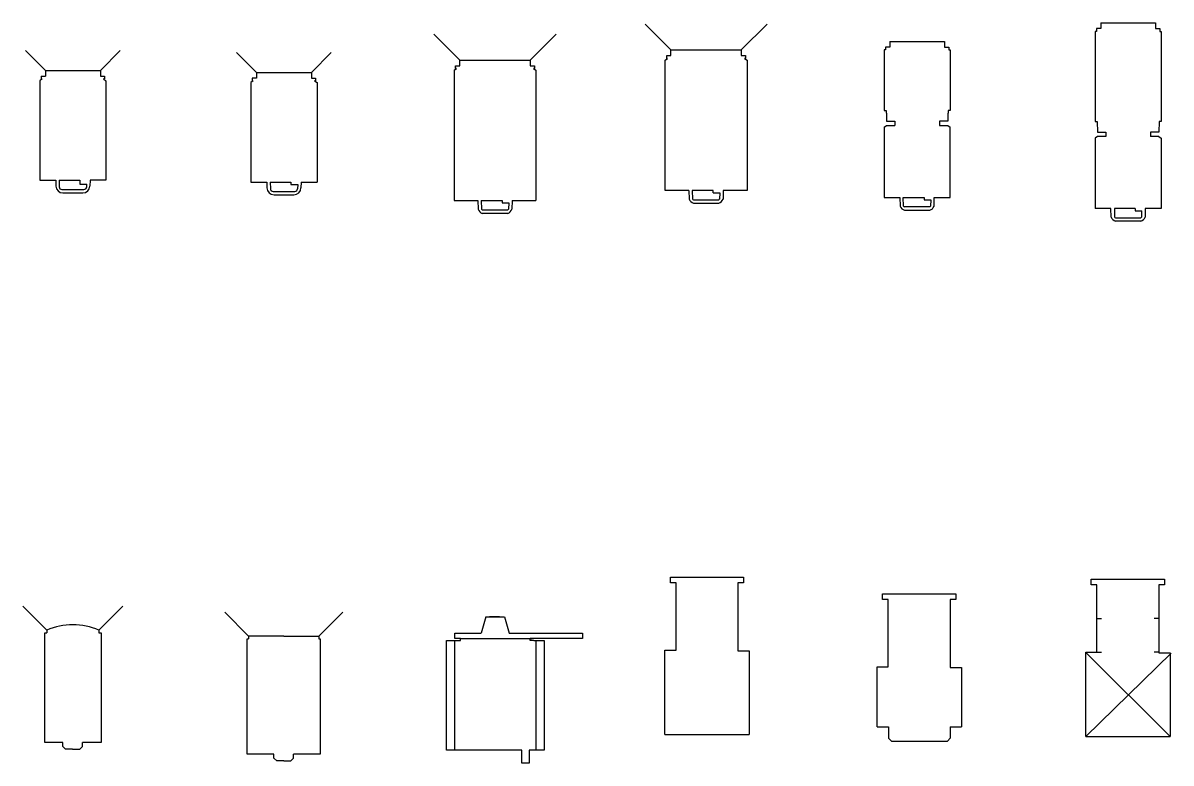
# Model space of a CAD drawing. Extents: x -17897 to 28333, y -5450 to 20354.
# Drawn here: x 7022 to 11102, y 17367 to 19999 of the extents above; entities that cross this region are included whole.
import ezdxf
from ezdxf.enums import TextEntityAlignment as Align

# ---------------------------------------------------------------- set-up
doc = ezdxf.new("R2010")
doc.units = 0
doc.layers.get('0').update_dxf_attribs({"linetype": 'CONTINUOUS'})
doc.layers.add('LANTERNS', color=7, linetype='CONTINUOUS')

# ---------------------------------------------------------------- blocks, each defined once
blk = doc.blocks.new('C101')
for p, q in [((-97.5, 220.7, -187.5), (-168.2, 291.4, -187.5)), ((97.5, 220.7, -187.5), (168.2, 291.4, -187.5)), ((-97.5, 220.7, -187.5), (97.5, 220.7, -187.5)), ((-97.5, 220.7, -187.5), (-97.5, 200.7, -187.5)), ((97.5, 220.7, -187.5), (97.5, 200.7, -187.5)), ((-108.9, 190.7, -285), (-117.5, 184.7, -285)), ((-117.5, 184.7, -285), (-117.5, -169.3, -285)), ((-112.5, 200.7, -172.5), (-112.5, 190.7, -172.5)), ((-112.5, 200.7, -172.5), (-97.5, 200.7, -172.5)), ((-112.5, 190.7, -172.5), (-108.9, 190.7, -285)), ((97.5, 200.7, -187.5), (112.5, 200.7, -172.5)), ((112.5, 190.7, -172.5), (108.9, 190.7, -285)), ((108.9, 190.7, -285), (117.5, 184.7, -285)), ((112.5, 200.7, -172.5), (112.5, 190.7, -172.5)), ((117.5, 184.7, -285), (117.5, -169.3, -285)), ((-117.5, -169.3, -285), (-61, -169.3, -270)), ((-61, -169.3, -270), (-60.4, -190, -270)), ((-49, -169.3, -270), (25, -169.3, -270)), ((-49, -169.3, -270), (-49, -192.3, -270)), ((-39, -202.3, -270), (39, -202.3, -270)), ((25, -169.3, -270), (25, -183, -270)), ((25, -183, -270), (49, -183, -270)), ((49, -192.3, -270), (49, -183, -270)), ((61, -169.3, -270), (60.4, -190, -270)), ((117.5, -169.3, -285), (61, -169.3, -270)), ((-35.4, -214.3, -270), (35.4, -214.3, -270))]:
    blk.add_line(p, q)
for centre, radius, start, end in [((-35.4, -189.3, -270), 25, 181.7357, 270), ((-39, -192.3, -270), 10, 180, 270), ((35.4, -189.3, -270), 25, 270, 358.2643), ((39, -192.3, -270), 10, 270, 0)]:
    blk.add_arc(centre, radius, start, end)
at = {"width": 0.829412, "flags": 4}
blk.add_attdef('COLOUR', text='', height=50, dxfattribs=at).set_placement((-117.5, 7.7, -285), (117.5, 7.7, -285), align=Align.FIT)
blk = doc.blocks.new('C103')
for p, q in [((-97.5, 213.9, -187.5), (-168.2, 284.6, -187.5)), ((97.5, 213.9, -187.5), (168.2, 284.6, -187.5)), ((-97.5, 213.9, -187.5), (97.5, 213.9, -187.5)), ((-97.5, 213.9, -187.5), (-97.5, 193.9, -187.5)), ((97.5, 213.9, -187.5), (97.5, 193.9, -187.5)), ((-108.9, 183.9, -285), (-117.5, 177.9, -285)), ((-117.5, 177.9, -285), (-117.5, -176.1, -285)), ((-97.5, 193.9, -187.5), (-112.5, 193.9, -172.5)), ((-112.5, 193.9, -172.5), (-112.5, 183.9, -172.5)), ((-112.5, 183.9, -172.5), (-108.9, 183.9, -285)), ((97.5, 193.9, -187.5), (112.5, 193.9, -172.5)), ((112.5, 183.9, -172.5), (108.9, 183.9, -285)), ((108.9, 183.9, -285), (117.5, 177.9, -285)), ((112.5, 193.9, -172.5), (112.5, 183.9, -172.5)), ((117.5, 177.9, -285), (117.5, -176.1, -285)), ((-117.5, -176.1, -285), (-61, -176.1, -270)), ((-61, -176.1, -270), (-60.4, -196.9, -270)), ((-49, -176.1, -270), (24.9, -176.1, -285)), ((-49, -176.1, -270), (-48.3, -199.4, -270)), ((24.9, -176.1, -285), (24.9, -184, -285)), ((24.9, -184, -285), (48.8, -184, -285)), ((48.8, -184, -270), (48.3, -199.4, -270)), ((61, -176.1, -270), (60.4, -196.9, -270)), ((61, -176.1, -270), (117.5, -176.1, -285)), ((-38.3, -209.1, -270), (38.3, -209.1, -270)), ((-35.4, -221.1, -270), (35.4, -221.1, -270))]:
    blk.add_line(p, q)
for centre, radius, start, end in [((-35.4, -196.1, -270), 25, 181.7357, 270), ((-38.3, -199.1, -270), 10, 181.7357, 270), ((35.4, -196.1, -270), 25, 270, 358.2643), ((38.3, -199.1, -270), 10, 270, 358.2643)]:
    blk.add_arc(centre, radius, start, end)
at = {"width": 0.829412, "flags": 4}
blk.add_attdef('COLOUR', text='', height=50, dxfattribs=at).set_placement((-117.5, 0.9, -285), (117.5, 0.9, -285), align=Align.FIT)
blk = doc.blocks.new('C201')
for p, q in [((-125, 258, -220), (-216.9, 349.9, -220)), ((125, 258, -220), (216.9, 349.9, -220)), ((-125, 238, -220), (-125, 258, -220)), ((-125, 258, -220), (125, 258, -220)), ((125, 258, -220), (125, 238, -220)), ((-145.5, 222, -345), (-136.9, 228, -345)), ((-145.5, 222, -345), (-145.5, -242, -345)), ((-140, 228, -205), (-140, 238, -205)), ((-140, 238, -205), (-125, 238, -220)), ((-136.9, 228, -345), (-140, 228, -205)), ((125, 238, -220), (140, 238, -205)), ((140, 228, -205), (136.9, 228, -345)), ((136.9, 228, -345), (145.5, 222, -345)), ((140, 238, -205), (140, 228, -205)), ((145.5, 222, -345), (145.5, -242, -345)), ((-145.5, -242, -345), (-61, -242, -330)), ((-61, -242, -330), (-60.1, -272.5, -330)), ((-49, -242, -330), (0, -242, -199.5)), ((-49, -242, -330), (-48.1, -272.1, -330)), ((0, -242, -199.5), (24.9, -242, -199.5)), ((24.9, -242, -199.5), (24.9, -250.2, -199.5)), ((61, -242, -330), (60.1, -272.5, -330)), ((61, -242, -330), (145.5, -242, -345)), ((-45.1, -275, -330), (45.1, -275, -330)), ((24.9, -250.2, -199.5), (48.6, -250.2, -199.5)), ((48.6, -250.2, -199.5), (48.1, -272.1, -330)), ((-45.1, -287, -330), (45.1, -287, -330))]:
    blk.add_line(p, q)
for centre, radius, start, end in [((-36.8, -263.5, -330), 25, 201.1728, 250.563), ((-39.8, -266.6, -330), 10, 213.8103, 237.9254), ((39.8, -266.6, -330), 10, 302.0746, 326.1897), ((36.8, -263.5, -330), 25, 289.437, 338.8272)]:
    blk.add_arc(centre, radius, start, end)
at = {"flags": 4}
blk.add_attdef('COLOUR', text='', height=50, dxfattribs=at).set_placement((0, 0), align=Align.CENTER)
blk = doc.blocks.new('C203')
for p, q in [((-124.9, 294, -220), (-216.8, 385.9, -220)), ((125.1, 294, -220), (217, 385.9, -220)), ((-124.9, 294, -220), (125.1, 294, -220)), ((-124.9, 274, -220), (-124.9, 294, -220)), ((125.1, 294, -220), (125.1, 274, -220)), ((-145.4, 258, -345), (-136.8, 264, -345)), ((-145.4, -206, -345), (-145.4, 258, -345)), ((-139.9, 264, -205), (-139.9, 274, -205)), ((-139.9, 274, -205), (-124.9, 274, -220)), ((-136.8, 264, -345), (-139.9, 264, -205)), ((125.1, 274, -220), (140.1, 274, -205)), ((140.1, 264, -205), (137, 264, -345)), ((137, 264, -345), (145.6, 258, -345)), ((140.1, 274, -205), (140.1, 264, -205)), ((145.6, 258, -345), (145.6, -206, -345)), ((-60.9, -206, -345), (-145.4, -206, -345)), ((-60.9, -206, -330), (-60, -236.5, -330)), ((-48.9, -206, -330), (-48, -236.1, -330)), ((25.1, -206, -345), (-48.9, -206, -345)), ((-45, -239, -330), (45.2, -239, -330)), ((25.1, -214, -468.5), (25.1, -206, -468.5)), ((25.1, -214, -468.5), (48.9, -214, -468.5)), ((48.9, -214, -330), (48.2, -236.1, -330)), ((61.1, -206, -330), (60.2, -236.5, -330)), ((145.6, -206, -345), (61.1, -206, -345)), ((-45, -251, -330), (45.2, -251, -330))]:
    blk.add_line(p, q)
for centre, radius, start, end in [((-36.7, -227.4, -330), 25, 201.1728, 250.563), ((-39.7, -230.5, -330), 10, 213.8103, 237.9254), ((39.9, -230.5, -330), 10, 302.0746, 326.1897), ((36.9, -227.4, -330), 25, 289.437, 338.8272)]:
    blk.add_arc(centre, radius, start, end)
at = {"flags": 4}
blk.add_attdef('COLOUR', text='', height=50, dxfattribs=at).set_placement((0, 0), align=Align.CENTER)
blk = doc.blocks.new('DS105')
for p, q in [((-97.5, 370, -187.5), (-112.5, 370, -172.5)), ((-112.5, 370, -172.5), (-112.5, 360, -172.5)), ((-97.5, 390, -187.5), (97.5, 390, -187.5)), ((-97.5, 390, -187.5), (-97.5, 370, -187.5)), ((97.5, 390, -187.5), (97.5, 370, -187.5)), ((97.5, 370, -187.5), (112.5, 370, -172.5)), ((112.5, 370, -172.5), (112.5, 360, -172.5)), ((-114, 360, -265), (-117, 360, -270)), ((-117, 360, -270), (-117, 40, -270)), ((-112.5, 360, -172.5), (-114.8, 360, -279)), ((112.5, 360, -172.5), (117, 360, -270)), ((117, 360, -270), (117, 40, -270)), ((-117, 40, -270), (-110, 40, -279)), ((-110, 40, -279), (-109, 2, -285)), ((-109, 2, -285), (-78.8, 2, -202.6)), ((-78.8, 2, -202.6), (-78.8, -14, -202.6)), ((109, 2, -285), (79, 2, -210)), ((79, 2, -210), (79, -14, -210)), ((110, 40, -279), (109, 2, -285)), ((117, 40, -270), (110, 40, -279)), ((-108.9, -14, -285), (-117.5, -20, -285)), ((-117.5, -20, -285), (-117.5, -270, -285)), ((-78.8, -14, -285), (-108.9, -14, -285)), ((108.9, -14, -285), (79, -14, -285)), ((108.9, -14, -285), (117.5, -20, -285)), ((117.5, -20, -285), (117.5, -270, -285)), ((-61, -270, -285), (-117.5, -270, -285)), ((-60.1, -300.4, -270), (-61, -270, -270)), ((-49, -270, -270), (-48.1, -300.1, -270)), ((25, -270, -285), (-49, -270, -285)), ((25, -270, -380), (25, -278, -380)), ((25, -278, -380), (48.8, -278, -380)), ((48.1, -300.1, -270), (48.8, -278, -270)), ((61, -270, -270), (60.1, -300.4, -270)), ((117.5, -270, -285), (61, -270, -285)), ((-45.1, -303, -270), (45.1, -303, -270)), ((45.1, -315, -270), (-45.1, -315, -270))]:
    blk.add_line(p, q)
for centre, radius, start, end in [((-36.8, -291.4, -270), 25, 201.1728, 250.563), ((-39.8, -294.5, -270), 10, 213.8103, 237.9254), ((39.8, -294.5, -270), 10, 302.0746, 326.1897), ((36.8, -291.4, -270), 25, 289.437, 338.8272)]:
    blk.add_arc(centre, radius, start, end)
at = {"flags": 4}
for tag, width, p, p2 in [('COLOUR', 0.776471, (-110, 214.5, -279), (110, 214.5, -279)), ('GOBO/IRIS', 0.55, (-110, -73.5, -279), (110, -73.5, -279))]:
    blk.add_attdef(tag, text='', height=50, dxfattribs=dict(at, width=width)).set_placement(p, p2, align=Align.FIT)
blk = doc.blocks.new('DVW105')
for p, q in [((-112.5, 331.5, 112.5), (-117, 331.5, 15)), ((-117, 331.5, 15), (-117, 116.5, 15)), ((-97.5, 341.5, 97.5), (-112.5, 341.5, 112.5)), ((-112.5, 341.5, 112.5), (-112.5, 331.5, 112.5)), ((-97.5, 361.5, 97.5), (97.5, 361.5, 97.5)), ((-97.5, 361.5, 97.5), (-97.5, 341.5, 97.5)), ((97.5, 361.5, 97.5), (97.5, 341.5, 97.5)), ((97.5, 341.5, 97.5), (112.5, 341.5, 112.5)), ((112.5, 341.5, 112.5), (112.5, 331.5, 112.5)), ((112.5, 331.5, 112.5), (117, 331.5, 15)), ((117, 331.5, 15), (117, 116.5, 15)), ((-117, 116.5, 15), (-110, 116.5, 6)), ((-110.2, 116.5, 20), (-110.2, 106.5, 20)), ((-110.2, 106.5, 20), (-109, 106.5)), ((-109, 106.5), (-109, 78.5)), ((109, 106.5), (109, 78.5)), ((110.2, 106.5, 20), (109, 106.5)), ((109, 106.5), (109, 78.5)), ((110, 116.5, 6), (110.2, 106.5, 20)), ((117, 116.5, 15), (110.2, 116.5, 20)), ((-117.5, 56.5), (-108.9, 62.5)), ((-117.5, 56.5), (-117.5, -193.5)), ((-109, 78.5), (-79, 78.5, -75)), ((-108.9, 62.5), (-79, 62.5)), ((-79, 78.5, -75), (-79, 62.5, -75)), ((109, 78.5), (79, 78.5, 75)), ((79, 78.5, 75), (79, 62.5, 75)), ((79, 62.5), (108.9, 62.5)), ((108.9, 62.5), (117.5, 56.5)), ((117.5, -193.5), (117.5, 56.5)), ((-117.5, -193.5), (-61, -193.5)), ((-61, -193.5, 15), (-60.1, -224, 15)), ((-48.1, -223.6, 15), (-49, -193.5, 15)), ((-49, -193.5), (25, -193.5)), ((25, -193.5, -95), (25, -201.5, -95)), ((25, -201.5, -95), (48.8, -201.5, -95)), ((48.8, -201.5, 15), (48.1, -223.6, 15)), ((60.1, -224, 15), (61, -193.5, 15)), ((61, -193.5), (117.5, -193.5)), ((45.1, -226.5, 15), (-45.1, -226.5, 15)), ((-45.1, -238.5, 15), (45.1, -238.5, 15))]:
    blk.add_line(p, q)
for centre, radius, start, end in [((-36.8, -215, 15), 25, 201.1728, 250.563), ((-39.8, -218.1, 15), 10, 213.8103, 237.9254), ((39.8, -218.1, 15), 10, 302.0746, 326.1897), ((36.8, -215, 15), 25, 289.437, 338.8272)]:
    blk.add_arc(centre, radius, start, end)
at = {"flags": 4}
for tag, width, p, p2 in [('COLOUR', 0.776167, (-110, 212.7, 285), (110, 212.7, 285)), ('GOBO/IRIS', 0.469883, (-94, 78.5, -37.5), (94, 78.5, -37.5))]:
    blk.add_attdef(tag, text='', height=50, dxfattribs=dict(at, width=width)).set_placement(p, p2, align=Align.FIT)
blk = doc.blocks.new('StarlettePC-1Kw')
for p, q in [((-92.7, 230.7), (-177.6, 315.6)), ((92.3, 230.7), (177.1, 315.6)), ((-100.2, -169.3), (-100.2, 220.7)), ((-100.2, 220.7), (-92.7, 220.7)), ((-92.7, 230.7), (-92.7, 220.7)), ((92.3, 230.7), (92.4, 220.7)), ((92.4, 220.7), (99.8, 220.7)), ((99.8, 220.7), (99.8, -169.3)), ((-36.3, -169.3), (-100.2, -169.3)), ((-36.3, -182.9), (-36.3, -169.3)), ((-26.3, -192.9), (-36.3, -182.9)), ((-1, -192.9), (-26.3, -192.9)), ((-1.4, -192.9), (24, -192.9)), ((24, -192.9), (34, -182.9)), ((99.8, -169.3), (34, -169.3)), ((34, -182.9), (34, -169.3))]:
    blk.add_line(p, q)
blk.add_arc((-0.2, 12.4), 237.1, 67.0382, 112.9618)
at = {"width": 0.705882, "flags": 4}
blk.add_attdef('COLOUR', text='', height=50, dxfattribs=at).set_placement((-100.2, 25.7), (99.8, 25.7), align=Align.FIT)
blk = doc.blocks.new('StarletteF-2Kw')
for p, q in [((-125.8, 209.7), (-210.7, 294.6)), ((124.2, 209.7), (209, 294.6)), ((-0.8, 209.7), (-125.8, 209.7)), ((-125.8, 209.7), (-125.8, 199.7)), ((-0.8, 209.7), (124.2, 209.7)), ((124.2, 209.7), (124.2, 199.7)), ((-130.8, -210.3), (-130.8, 199.7)), ((-130.8, 199.7), (-125.8, 199.7)), ((124.2, 199.7), (129.2, 199.7)), ((129.2, 199.7), (129.2, -210.3)), ((-35.8, -210.3), (-130.8, -210.3)), ((-35.8, -224), (-35.8, -210.3)), ((-25.8, -234), (-35.8, -224)), ((-0.5, -234), (-25.8, -234)), ((-0.9, -234), (24.4, -234)), ((24.4, -234), (34.4, -224)), ((129.2, -210.3), (34.4, -210.3)), ((34.4, -224), (34.4, -210.3))]:
    blk.add_line(p, q)
at = {"width": 0.917647, "flags": 4}
blk.add_attdef('COLOUR', text='', height=50, dxfattribs=at).set_placement((-130.8, -5.3), (129.2, -5.3), align=Align.FIT)
blk = doc.blocks.new('StarletteFX')
for p, q in [((-32.5, 277.8), (-49.1, 219.9)), ((-32.5, 277.8), (33.7, 277.8)), ((15.4, 277.8), (-19.8, 277.8)), ((33.7, 277.8), (50.3, 219.9)), ((-142.3, 219.9), (-49.1, 219.9)), ((-142.3, 201.2), (-142.3, 219.9)), ((50.3, 219.9), (311.2, 219.9)), ((311.2, 219.9), (311.2, 201.2)), ((-172.3, -196.4), (-172.3, 193.6)), ((-172.3, 193.6), (-122.2, 193.6)), ((-122.2, 201.2), (-142.3, 201.2)), ((-142.3, -196.4), (-142.3, 193.6)), ((-122.2, 201.1), (-122.2, 201.2)), ((-122.2, 193.7), (-122.2, 201.2)), ((-122.2, 201.2), (124.7, 201.2)), ((-122.2, 193.7), (-122.2, 193.6)), ((124.7, 201.2), (132, 201.2)), ((124.7, 193.6), (124.7, 201.2)), ((124.7, 201.1), (125.3, 201.1)), ((125.3, 201.1), (124.7, 201.1)), ((137.6, 193.6), (124.7, 193.6)), ((311.2, 201.2), (124.8, 201.2)), ((137.6, 193.6), (174.7, 193.6)), ((144.7, 193.6), (144.7, -196.4)), ((174.7, 193.6), (174.7, -196.4)), ((95.7, -196.4), (-172.3, -196.4)), ((95.7, -241.9), (95.7, -196.4)), ((174.7, -196.4), (121.4, -196.4)), ((121.4, -196.4), (121.4, -241.9)), ((121.4, -241.9), (95.7, -241.9))]:
    blk.add_line(p, q)
at = {"flags": 4}
blk.add_attdef('LENS', text='', height=50, dxfattribs=at).set_placement((-0.1, 289.4), align=Align.CENTER)
blk.add_attdef('DISC', text='', height=50, dxfattribs=at).set_placement((-53.4, 231), align=Align.RIGHT)
blk.add_attdef('RPM', (62, 231), '', height=50, dxfattribs=at)
blk = doc.blocks.new('Sil30-1Kw')
at = {"layer": 'LANTERNS'}
for p, q in [((-126.6, 399.3), (-126.6, 419.3)), ((-126.6, 419.3), (133.4, 419.3)), ((133.4, 419.3), (133.4, 399.3)), ((-106.6, 399.3), (-126.6, 399.3)), ((-106.6, 159.3), (-106.6, 399.3)), ((113.4, 399.3), (113.4, 157.4)), ((133.4, 399.3), (113.4, 399.3)), ((-146.6, 159.3), (-106.6, 159.3)), ((-146.6, -140.7), (-146.6, 159.3)), ((113.4, 157.4), (153.4, 157.4)), ((153.4, 157.4), (153.4, -140.7)), ((-146.6, -140.7), (153.4, -140.7))]:
    blk.add_line(p, q, dxfattribs=at)
for tag, width, p, p2 in [('COLOUR', 0.660353, (-90.2, 279.3), (96.9, 279.3)), ('GOBO/IRIS', 0.46775, (-90.2, 159.3), (96.9, 159.3))]:
    blk.add_attdef(tag, text='', height=50, dxfattribs=dict(at, width=width)).set_placement(p, p2, align=Align.FIT)
blk = doc.blocks.new('Sil30-1200w')
at = {"layer": 'LANTERNS'}
for p, q in [((-122.5, 339.8), (-122.5, 359.8)), ((-122.5, 359.8), (137.5, 359.8)), ((-102.5, 339.8), (-122.5, 339.8)), ((-102.5, 99.8), (-102.5, 339.8)), ((117.5, 339.8), (117.5, 97.9)), ((137.5, 339.8), (117.5, 339.8)), ((137.5, 359.8), (137.5, 339.8)), ((-142.5, 99.8), (-102.5, 99.8)), ((-142.5, -113.6), (-142.5, 99.8)), ((117.5, 97.9), (157.5, 97.9)), ((157.5, 97.9), (157.5, -113.6)), ((-142.5, -113.6), (-101.2, -113.6)), ((-101.2, -113.6), (-101.2, -154)), ((117.6, -113.6), (157.5, -113.6)), ((117.6, -113.6), (117.6, -154)), ((-101.2, -154), (-91.2, -164)), ((117.6, -154), (107.6, -164)), ((-91.2, -164), (107.6, -164))]:
    blk.add_line(p, q, dxfattribs=at)
for tag, width, p, p2 in [('COLOUR', 0.658216, (-85.8, 219.8), (100.7, 219.8)), ('GOBO/IRIS', 0.466236, (-85.8, 99.8), (100.7, 99.8))]:
    blk.add_attdef(tag, text='', height=50, dxfattribs=dict(at, width=width)).set_placement(p, p2, align=Align.FIT)
blk = doc.blocks.new('Sil30-1KwAxial')
at = {"layer": 'LANTERNS'}
for p, q in [((-130.9, 392.1), (-130.9, 412.1)), ((-130.9, 412.1), (129.1, 412.1)), ((129.1, 412.1), (129.1, 392.1)), ((-110.9, 392.1), (-130.9, 392.1)), ((-110.9, 152.1), (-110.9, 392.1)), ((109.1, 392.1), (109.1, 150.1)), ((129.1, 392.1), (109.1, 392.1)), ((-110.9, 272.1), (-94.5, 272.1)), ((109.1, 272.1), (92.6, 272.1)), ((-150.9, 152.1), (-110.9, 152.1)), ((-150.9, -147.9), (-150.9, 152.1)), ((-150.9, -147.9), (152.4, 148.9)), ((149.1, -147.9), (-150.6, 151.7)), ((-110.9, 152.1), (-94.5, 152.1)), ((109.1, 152.1), (92.6, 152.1)), ((109.1, 150.1), (149.1, 150.1)), ((149.1, 150.1), (149.1, -147.9)), ((-150.9, -147.9), (149.1, -147.9))]:
    blk.add_line(p, q, dxfattribs=at)
for tag, width, p, p2 in [('COLOUR', 0.660353, (-94.5, 272.1), (92.6, 272.1)), ('GOBO/IRIS', 0.46775, (-94.5, 152.1), (92.6, 152.1))]:
    blk.add_attdef(tag, text='', height=50, dxfattribs=dict(at, width=width)).set_placement(p, p2, align=Align.FIT)

msp = doc.modelspace()

# ---------------------------------------------------------------- block references
at = {"layer": 'LANTERNS', "color": 0}
for name, p in [('C203', (9450, 19609.1)), ('DS105', (10950, 19609.1)), ('C201', (8700, 19609.1)), ('DVW105', (10200, 19571.4)), ('C101', (7200, 19609.1)), ('C103', (7950, 19609.1)), ('Sil30-1Kw', (9450, 17609.1)), ('Sil30-1KwAxial', (10950, 17609.1)), ('Sil30-1200w', (10200, 17609.1)), ('StarlettePC-1Kw', (7200, 17609.1)), ('StarletteF-2Kw', (7950, 17609.1)), ('StarletteFX', (8700, 17609.1))]:
    msp.add_blockref(name, p, dxfattribs=at)

doc.saveas('drawing.dxf')
